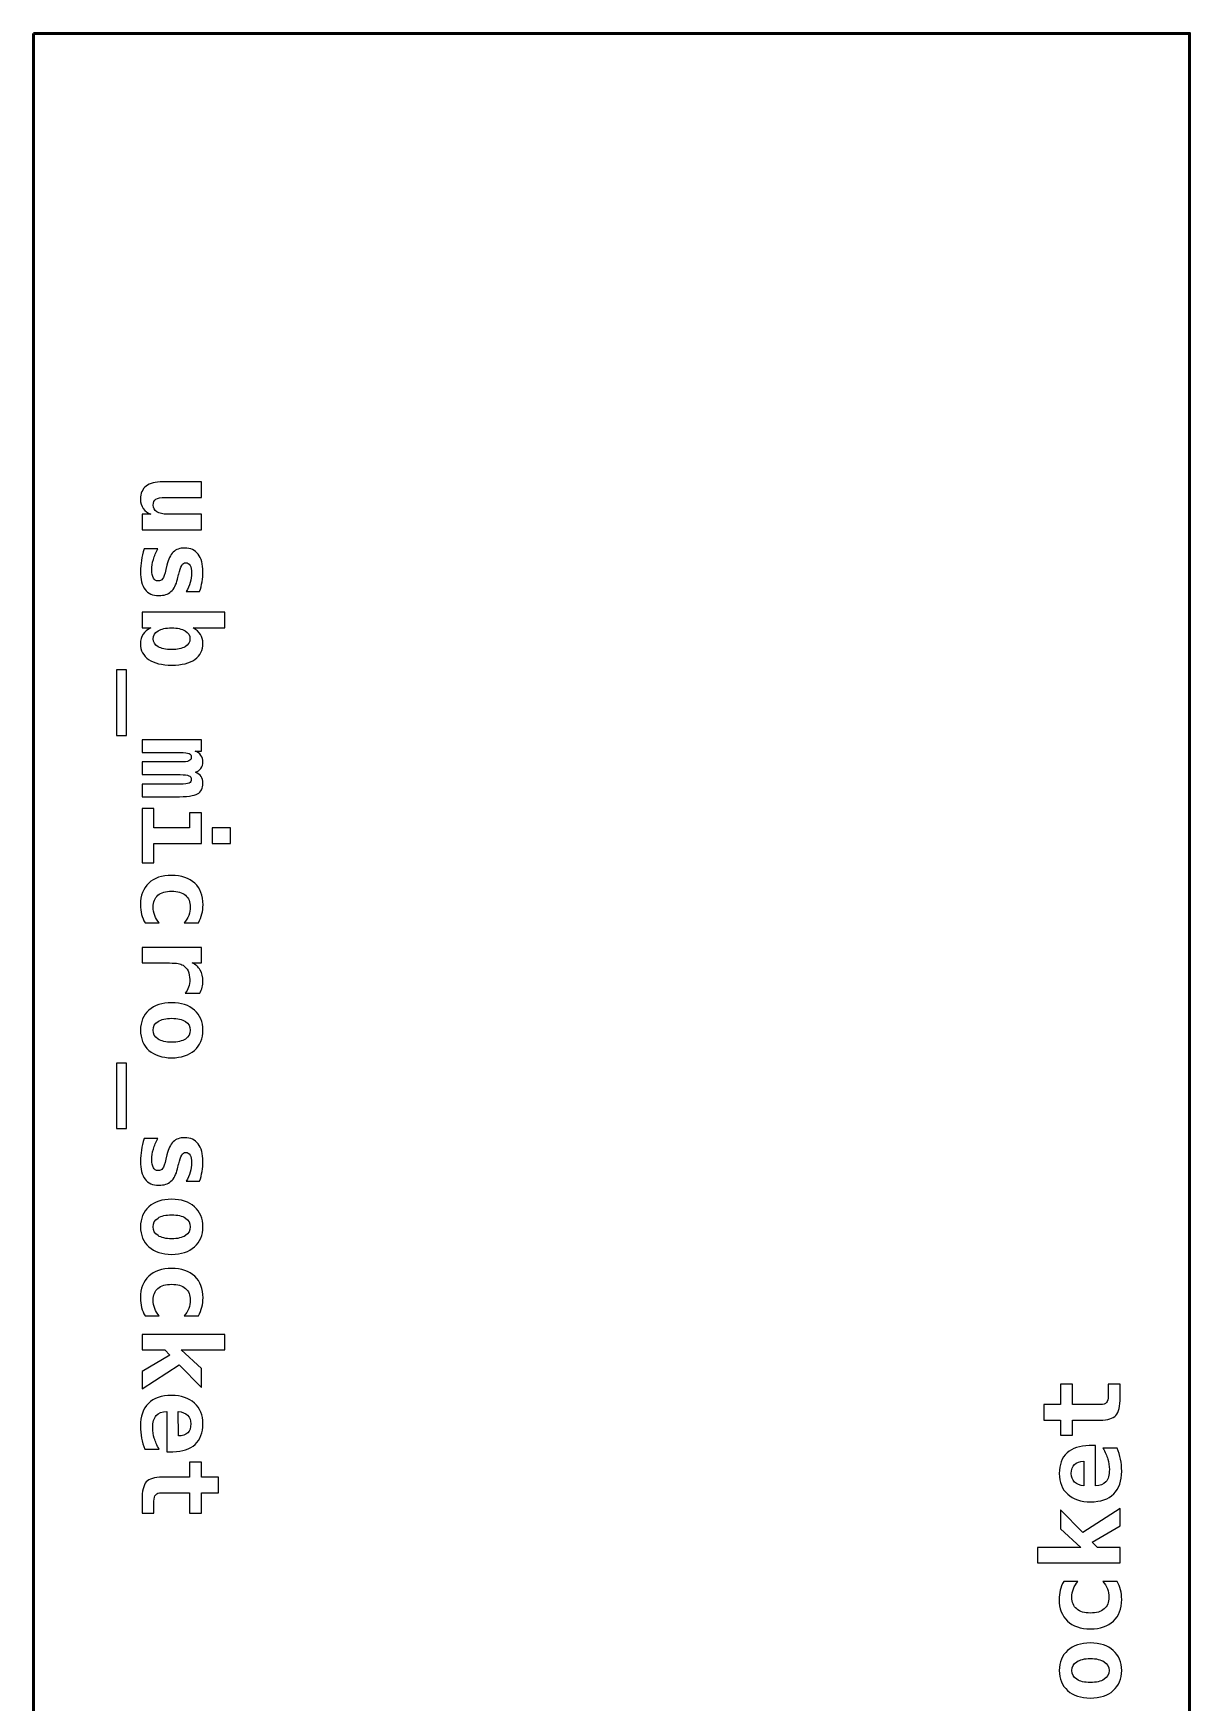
# Model space of a CAD drawing. Header units: centimetres. Extents: x -10.8 to 29.8, y -19.8 to 32.2.
# Drawn here: x -4.75 to -0.25, y 2.26 to 8.75 of the extents above; entities that cross this region are included whole.
import ezdxf

# ---------------------------------------------------------------- set-up
doc = ezdxf.new("R2010")
doc.units = ezdxf.units.CM
doc.header["$MEASUREMENT"] = 0
doc.layers.add('Layer 1', color=7, linetype='Continuous')

msp = doc.modelspace()

# ---------------------------------------------------------------- linework, layer by layer
at = {"layer": 'Layer 1', "lineweight": 53}
msp.add_open_spline([(-4.75, 8.75), (-4.75, 8.75), (-0.25, 8.75), (-0.25, 8.75), (-0.25, 8.75), (-0.25, 8.75), (-0.25, -4.75), (-0.25, -4.75), (-0.25, -4.75), (-0.25, -4.75), (-4.75, -4.75), (-4.75, -4.75), (-4.75, -4.75), (-4.75, -4.75), (-4.75, 8.75), (-4.75, 8.75)], degree=3, knots=[0, 0, 0, 0, 0.2, 0.2, 0.2, 0.2, 0.4, 0.4, 0.4, 0.4, 0.6, 0.6, 0.6, 0.6, 1, 1, 1, 1], dxfattribs=at)
at = {"layer": 'Layer 1'}
for points, knots in [([(-4.24633, 7.0057), (-4.24633, 7.0057), (-4.09563, 7.0057), (-4.09563, 7.0057), (-4.09563, 7.0057), (-4.09563, 7.0057), (-4.09563, 6.94516), (-4.09563, 6.94516), (-4.09563, 6.94516), (-4.09563, 6.94516), (-4.23709, 6.94516), (-4.23709, 6.94516), (-4.23709, 6.94516), (-4.25374, 6.94516), (-4.26567, 6.94284), (-4.27286, 6.93811), (-4.27286, 6.93811), (-4.27999, 6.93345), (-4.28359, 6.92562), (-4.28359, 6.91475), (-4.28359, 6.91475), (-4.28359, 6.90382), (-4.27879, 6.89535), (-4.26912, 6.88921), (-4.26912, 6.88921), (-4.25946, 6.88308), (-4.24598, 6.87997), (-4.22855, 6.87997), (-4.22855, 6.87997), (-4.22855, 6.87997), (-4.09563, 6.87997), (-4.09563, 6.87997), (-4.09563, 6.87997), (-4.09563, 6.87997), (-4.09563, 6.81944), (-4.09563, 6.81944), (-4.09563, 6.81944), (-4.09563, 6.81944), (-4.32719, 6.81944), (-4.32719, 6.81944), (-4.32719, 6.81944), (-4.32719, 6.81944), (-4.32719, 6.87997), (-4.32719, 6.87997), (-4.32719, 6.87997), (-4.32719, 6.87997), (-4.2929, 6.87997), (-4.2929, 6.87997), (-4.2929, 6.87997), (-4.30567, 6.88428), (-4.31555, 6.89154), (-4.3226, 6.90177), (-4.3226, 6.90177), (-4.32959, 6.91207), (-4.33312, 6.92442), (-4.33312, 6.93888), (-4.33312, 6.93888), (-4.33312, 6.96097), (-4.32585, 6.97762), (-4.31124, 6.98884), (-4.31124, 6.98884), (-4.29664, 7.00006), (-4.27498, 7.0057), (-4.24633, 7.0057)], [0, 0, 0, 0, 0.0588235, 0.0588235, 0.0588235, 0.0588235, 0.1176471, 0.1176471, 0.1176471, 0.1176471, 0.1764706, 0.1764706, 0.1764706, 0.1764706, 0.2352941, 0.2352941, 0.2352941, 0.2352941, 0.2941176, 0.2941176, 0.2941176, 0.2941176, 0.3529412, 0.3529412, 0.3529412, 0.3529412, 0.4117647, 0.4117647, 0.4117647, 0.4117647, 0.4705882, 0.4705882, 0.4705882, 0.4705882, 0.5294118, 0.5294118, 0.5294118, 0.5294118, 0.5882353, 0.5882353, 0.5882353, 0.5882353, 0.6470588, 0.6470588, 0.6470588, 0.6470588, 0.7058824, 0.7058824, 0.7058824, 0.7058824, 0.7647059, 0.7647059, 0.7647059, 0.7647059, 0.8235294, 0.8235294, 0.8235294, 0.8235294, 0.8823529, 0.8823529, 0.8823529, 0.8823529, 1, 1, 1, 1]), ([(-4.10283, 6.57899), (-4.10283, 6.57899), (-4.15574, 6.57899), (-4.15574, 6.57899), (-4.15574, 6.57899), (-4.14862, 6.59014), (-4.14325, 6.60178), (-4.13958, 6.61384), (-4.13958, 6.61384), (-4.13599, 6.62591), (-4.13415, 6.63804), (-4.13415, 6.65018), (-4.13415, 6.65018), (-4.13415, 6.66372), (-4.13613, 6.67396), (-4.14001, 6.6808), (-4.14001, 6.6808), (-4.14396, 6.68771), (-4.14974, 6.69117), (-4.15743, 6.69117), (-4.15743, 6.69117), (-4.16844, 6.69117), (-4.1774, 6.67642), (-4.18432, 6.64693), (-4.18432, 6.64693), (-4.18432, 6.64693), (-4.18488, 6.64467), (-4.18488, 6.64467), (-4.18488, 6.64467), (-4.18488, 6.64467), (-4.18904, 6.62732), (-4.18904, 6.62732), (-4.18904, 6.62732), (-4.19426, 6.60523), (-4.20273, 6.58901), (-4.21437, 6.57878), (-4.21437, 6.57878), (-4.22601, 6.56848), (-4.24175, 6.56333), (-4.26157, 6.56333), (-4.26157, 6.56333), (-4.28542, 6.56333), (-4.30334, 6.57116), (-4.31527, 6.58675), (-4.31527, 6.58675), (-4.32719, 6.60241), (-4.33312, 6.62591), (-4.33312, 6.6573), (-4.33312, 6.6573), (-4.33312, 6.6712), (-4.33192, 6.68553), (-4.32952, 6.70006), (-4.32952, 6.70006), (-4.32712, 6.71467), (-4.32352, 6.72948), (-4.31872, 6.74451), (-4.31872, 6.74451), (-4.31872, 6.74451), (-4.26581, 6.74451), (-4.26581, 6.74451), (-4.26581, 6.74451), (-4.27336, 6.73118), (-4.27914, 6.71756), (-4.28309, 6.70373), (-4.28309, 6.70373), (-4.28711, 6.6899), (-4.28909, 6.67657), (-4.28909, 6.66358), (-4.28909, 6.66358), (-4.28909, 6.6494), (-4.28704, 6.63868), (-4.28288, 6.63141), (-4.28288, 6.63141), (-4.27879, 6.62414), (-4.27279, 6.62047), (-4.26496, 6.62047), (-4.26496, 6.62047), (-4.2572, 6.62047), (-4.25127, 6.62309), (-4.24718, 6.62824), (-4.24718, 6.62824), (-4.24302, 6.63339), (-4.23864, 6.64566), (-4.23392, 6.66514), (-4.23392, 6.66514), (-4.23392, 6.66514), (-4.23025, 6.68186), (-4.23025, 6.68186), (-4.23025, 6.68186), (-4.22496, 6.705), (-4.21677, 6.72186), (-4.20562, 6.73245), (-4.20562, 6.73245), (-4.19448, 6.74303), (-4.17952, 6.74832), (-4.16082, 6.74832), (-4.16082, 6.74832), (-4.13846, 6.74832), (-4.1211, 6.74028), (-4.10875, 6.72412), (-4.10875, 6.72412), (-4.09633, 6.70803), (-4.09013, 6.68531), (-4.09013, 6.6561), (-4.09013, 6.6561), (-4.09013, 6.64298), (-4.09118, 6.62993), (-4.0933, 6.61695), (-4.0933, 6.61695), (-4.09542, 6.60389), (-4.09859, 6.59126), (-4.10283, 6.57899)], [0, 0, 0, 0, 0.0344828, 0.0344828, 0.0344828, 0.0344828, 0.0689655, 0.0689655, 0.0689655, 0.0689655, 0.1034483, 0.1034483, 0.1034483, 0.1034483, 0.137931, 0.137931, 0.137931, 0.137931, 0.1724138, 0.1724138, 0.1724138, 0.1724138, 0.2068966, 0.2068966, 0.2068966, 0.2068966, 0.2413793, 0.2413793, 0.2413793, 0.2413793, 0.2758621, 0.2758621, 0.2758621, 0.2758621, 0.3103448, 0.3103448, 0.3103448, 0.3103448, 0.3448276, 0.3448276, 0.3448276, 0.3448276, 0.3793103, 0.3793103, 0.3793103, 0.3793103, 0.4137931, 0.4137931, 0.4137931, 0.4137931, 0.4482759, 0.4482759, 0.4482759, 0.4482759, 0.4827586, 0.4827586, 0.4827586, 0.4827586, 0.5172414, 0.5172414, 0.5172414, 0.5172414, 0.5517241, 0.5517241, 0.5517241, 0.5517241, 0.5862069, 0.5862069, 0.5862069, 0.5862069, 0.6206897, 0.6206897, 0.6206897, 0.6206897, 0.6551724, 0.6551724, 0.6551724, 0.6551724, 0.6896552, 0.6896552, 0.6896552, 0.6896552, 0.7241379, 0.7241379, 0.7241379, 0.7241379, 0.7586207, 0.7586207, 0.7586207, 0.7586207, 0.7931034, 0.7931034, 0.7931034, 0.7931034, 0.8275862, 0.8275862, 0.8275862, 0.8275862, 0.862069, 0.862069, 0.862069, 0.862069, 0.8965517, 0.8965517, 0.8965517, 0.8965517, 0.9310345, 0.9310345, 0.9310345, 0.9310345, 1, 1, 1, 1]), ([(-4.12851, 6.4376), (-4.11574, 6.43019), (-4.10614, 6.42151), (-4.09972, 6.41171), (-4.09972, 6.41171), (-4.0933, 6.40183), (-4.09013, 6.39075), (-4.09013, 6.37833), (-4.09013, 6.37833), (-4.09013, 6.35096), (-4.10057, 6.32979), (-4.12152, 6.31505), (-4.12152, 6.31505), (-4.14248, 6.30023), (-4.17246, 6.29282), (-4.21162, 6.29282), (-4.21162, 6.29282), (-4.25021, 6.29282), (-4.28006, 6.30009), (-4.3013, 6.31469), (-4.3013, 6.31469), (-4.32253, 6.3293), (-4.33312, 6.34983), (-4.33312, 6.37629), (-4.33312, 6.37629), (-4.33312, 6.39019), (-4.32973, 6.40225), (-4.32303, 6.41262), (-4.32303, 6.41262), (-4.31625, 6.42293), (-4.30624, 6.43125), (-4.2929, 6.4376), (-4.2929, 6.4376), (-4.2929, 6.4376), (-4.32719, 6.4376), (-4.32719, 6.4376), (-4.32719, 6.4376), (-4.32719, 6.4376), (-4.32719, 6.49814), (-4.32719, 6.49814), (-4.32719, 6.49814), (-4.32719, 6.49814), (-4.00546, 6.49814), (-4.00546, 6.49814), (-4.00546, 6.49814), (-4.00546, 6.49814), (-4.00546, 6.4376), (-4.00546, 6.4376), (-4.00546, 6.4376), (-4.00546, 6.4376), (-4.12851, 6.4376), (-4.12851, 6.4376)], [0, 0, 0, 0, 0.0714286, 0.0714286, 0.0714286, 0.0714286, 0.1428571, 0.1428571, 0.1428571, 0.1428571, 0.2142857, 0.2142857, 0.2142857, 0.2142857, 0.2857143, 0.2857143, 0.2857143, 0.2857143, 0.3571429, 0.3571429, 0.3571429, 0.3571429, 0.4285714, 0.4285714, 0.4285714, 0.4285714, 0.5, 0.5, 0.5, 0.5, 0.5714286, 0.5714286, 0.5714286, 0.5714286, 0.6428571, 0.6428571, 0.6428571, 0.6428571, 0.7142857, 0.7142857, 0.7142857, 0.7142857, 0.7857143, 0.7857143, 0.7857143, 0.7857143, 0.8571429, 0.8571429, 0.8571429, 0.8571429, 1, 1, 1, 1]), ([(-4.21204, 6.35336), (-4.18968, 6.35336), (-4.17218, 6.3571), (-4.15955, 6.36451), (-4.15955, 6.36451), (-4.14685, 6.37191), (-4.1405, 6.38222), (-4.1405, 6.39527), (-4.1405, 6.39527), (-4.1405, 6.40832), (-4.14685, 6.41869), (-4.15955, 6.42624), (-4.15955, 6.42624), (-4.17218, 6.43379), (-4.18968, 6.4376), (-4.21204, 6.4376), (-4.21204, 6.4376), (-4.23434, 6.4376), (-4.25191, 6.43379), (-4.26454, 6.42624), (-4.26454, 6.42624), (-4.27724, 6.41869), (-4.28359, 6.40832), (-4.28359, 6.39527), (-4.28359, 6.39527), (-4.28359, 6.38222), (-4.27724, 6.37191), (-4.26454, 6.36451), (-4.26454, 6.36451), (-4.25191, 6.3571), (-4.23434, 6.35336), (-4.21204, 6.35336)], [0, 0, 0, 0, 0.1111111, 0.1111111, 0.1111111, 0.1111111, 0.2222222, 0.2222222, 0.2222222, 0.2222222, 0.3333333, 0.3333333, 0.3333333, 0.3333333, 0.4444444, 0.4444444, 0.4444444, 0.4444444, 0.5555556, 0.5555556, 0.5555556, 0.5555556, 0.6666667, 0.6666667, 0.6666667, 0.6666667, 0.7777778, 0.7777778, 0.7777778, 0.7777778, 1, 1, 1, 1]), ([(-4.38773, 6.01936), (-4.38773, 6.01936), (-4.4271, 6.01936), (-4.4271, 6.01936), (-4.4271, 6.01936), (-4.4271, 6.01936), (-4.4271, 6.2742), (-4.4271, 6.2742), (-4.4271, 6.2742), (-4.4271, 6.2742), (-4.38773, 6.2742), (-4.38773, 6.2742), (-4.38773, 6.2742), (-4.38773, 6.2742), (-4.38773, 6.01936), (-4.38773, 6.01936)], [0, 0, 0, 0, 0.2, 0.2, 0.2, 0.2, 0.4, 0.4, 0.4, 0.4, 0.6, 0.6, 0.6, 0.6, 1, 1, 1, 1]), ([(-4.11884, 5.8767), (-4.10903, 5.87218), (-4.10184, 5.8664), (-4.09718, 5.85934), (-4.09718, 5.85934), (-4.09245, 5.85229), (-4.09013, 5.84368), (-4.09013, 5.83352), (-4.09013, 5.83352), (-4.09013, 5.81355), (-4.09704, 5.79972), (-4.1108, 5.7921), (-4.1108, 5.7921), (-4.12456, 5.78441), (-4.15327, 5.7806), (-4.1968, 5.7806), (-4.1968, 5.7806), (-4.1968, 5.7806), (-4.32719, 5.7806), (-4.32719, 5.7806), (-4.32719, 5.7806), (-4.32719, 5.7806), (-4.32719, 5.83013), (-4.32719, 5.83013), (-4.32719, 5.83013), (-4.32719, 5.83013), (-4.1786, 5.83013), (-4.1786, 5.83013), (-4.1786, 5.83013), (-4.16139, 5.83013), (-4.14989, 5.83147), (-4.1441, 5.83408), (-4.1441, 5.83408), (-4.13831, 5.83669), (-4.13542, 5.84142), (-4.13542, 5.84833), (-4.13542, 5.84833), (-4.13542, 5.85525), (-4.13838, 5.86005), (-4.14431, 5.8628), (-4.14431, 5.8628), (-4.15024, 5.86555), (-4.16167, 5.86696), (-4.1786, 5.86696), (-4.1786, 5.86696), (-4.1786, 5.86696), (-4.32719, 5.86696), (-4.32719, 5.86696), (-4.32719, 5.86696), (-4.32719, 5.86696), (-4.32719, 5.91607), (-4.32719, 5.91607), (-4.32719, 5.91607), (-4.32719, 5.91607), (-4.1786, 5.91607), (-4.1786, 5.91607), (-4.1786, 5.91607), (-4.16167, 5.91607), (-4.15024, 5.91748), (-4.14431, 5.92023), (-4.14431, 5.92023), (-4.13838, 5.92298), (-4.13542, 5.92778), (-4.13542, 5.93469), (-4.13542, 5.93469), (-4.13542, 5.94161), (-4.13831, 5.94634), (-4.1441, 5.94895), (-4.1441, 5.94895), (-4.14989, 5.95156), (-4.16139, 5.9529), (-4.1786, 5.9529), (-4.1786, 5.9529), (-4.1786, 5.9529), (-4.32719, 5.9529), (-4.32719, 5.9529), (-4.32719, 5.9529), (-4.32719, 5.9529), (-4.32719, 6.00243), (-4.32719, 6.00243), (-4.32719, 6.00243), (-4.32719, 6.00243), (-4.09563, 6.00243), (-4.09563, 6.00243), (-4.09563, 6.00243), (-4.09563, 6.00243), (-4.09563, 5.9584), (-4.09563, 5.9584), (-4.09563, 5.9584), (-4.09563, 5.9584), (-4.11969, 5.9584), (-4.11969, 5.9584), (-4.11969, 5.9584), (-4.11059, 5.95494), (-4.10339, 5.94944), (-4.0981, 5.94182), (-4.0981, 5.94182), (-4.09281, 5.93427), (-4.09013, 5.9258), (-4.09013, 5.91642), (-4.09013, 5.91642), (-4.09013, 5.90704), (-4.09295, 5.8985), (-4.09852, 5.89074), (-4.09852, 5.89074), (-4.1041, 5.88305), (-4.11087, 5.87832), (-4.11884, 5.8767)], [0, 0, 0, 0, 0.0357143, 0.0357143, 0.0357143, 0.0357143, 0.0714286, 0.0714286, 0.0714286, 0.0714286, 0.1071429, 0.1071429, 0.1071429, 0.1071429, 0.1428571, 0.1428571, 0.1428571, 0.1428571, 0.1785714, 0.1785714, 0.1785714, 0.1785714, 0.2142857, 0.2142857, 0.2142857, 0.2142857, 0.25, 0.25, 0.25, 0.25, 0.2857143, 0.2857143, 0.2857143, 0.2857143, 0.3214286, 0.3214286, 0.3214286, 0.3214286, 0.3571429, 0.3571429, 0.3571429, 0.3571429, 0.3928571, 0.3928571, 0.3928571, 0.3928571, 0.4285714, 0.4285714, 0.4285714, 0.4285714, 0.4642857, 0.4642857, 0.4642857, 0.4642857, 0.5, 0.5, 0.5, 0.5, 0.5357143, 0.5357143, 0.5357143, 0.5357143, 0.5714286, 0.5714286, 0.5714286, 0.5714286, 0.6071429, 0.6071429, 0.6071429, 0.6071429, 0.6428571, 0.6428571, 0.6428571, 0.6428571, 0.6785714, 0.6785714, 0.6785714, 0.6785714, 0.7142857, 0.7142857, 0.7142857, 0.7142857, 0.75, 0.75, 0.75, 0.75, 0.7857143, 0.7857143, 0.7857143, 0.7857143, 0.8214286, 0.8214286, 0.8214286, 0.8214286, 0.8571429, 0.8571429, 0.8571429, 0.8571429, 0.8928571, 0.8928571, 0.8928571, 0.8928571, 0.9285714, 0.9285714, 0.9285714, 0.9285714, 1, 1, 1, 1]), ([(-4.09563, 5.7188), (-4.09563, 5.7188), (-4.09563, 5.599), (-4.09563, 5.599), (-4.09563, 5.599), (-4.09563, 5.599), (-4.28062, 5.599), (-4.28062, 5.599), (-4.28062, 5.599), (-4.28062, 5.599), (-4.28062, 5.52365), (-4.28062, 5.52365), (-4.28062, 5.52365), (-4.28062, 5.52365), (-4.32719, 5.52365), (-4.32719, 5.52365), (-4.32719, 5.52365), (-4.32719, 5.52365), (-4.32719, 5.73489), (-4.32719, 5.73489), (-4.32719, 5.73489), (-4.32719, 5.73489), (-4.28062, 5.73489), (-4.28062, 5.73489), (-4.28062, 5.73489), (-4.28062, 5.73489), (-4.28062, 5.65953), (-4.28062, 5.65953), (-4.28062, 5.65953), (-4.28062, 5.65953), (-4.14219, 5.65953), (-4.14219, 5.65953), (-4.14219, 5.65953), (-4.14219, 5.65953), (-4.14219, 5.7188), (-4.14219, 5.7188), (-4.14219, 5.7188), (-4.14219, 5.7188), (-4.09563, 5.7188), (-4.09563, 5.7188)], [0, 0, 0, 0, 0.0909091, 0.0909091, 0.0909091, 0.0909091, 0.1818182, 0.1818182, 0.1818182, 0.1818182, 0.2727273, 0.2727273, 0.2727273, 0.2727273, 0.3636364, 0.3636364, 0.3636364, 0.3636364, 0.4545455, 0.4545455, 0.4545455, 0.4545455, 0.5454545, 0.5454545, 0.5454545, 0.5454545, 0.6363636, 0.6363636, 0.6363636, 0.6363636, 0.7272727, 0.7272727, 0.7272727, 0.7272727, 0.8181818, 0.8181818, 0.8181818, 0.8181818, 1, 1, 1, 1]), ([(-3.98302, 5.65953), (-3.98302, 5.65953), (-3.98302, 5.599), (-3.98302, 5.599), (-3.98302, 5.599), (-3.98302, 5.599), (-4.05372, 5.599), (-4.05372, 5.599), (-4.05372, 5.599), (-4.05372, 5.599), (-4.05372, 5.65953), (-4.05372, 5.65953), (-4.05372, 5.65953), (-4.05372, 5.65953), (-3.98302, 5.65953), (-3.98302, 5.65953)], [0, 0, 0, 0, 0.2, 0.2, 0.2, 0.2, 0.4, 0.4, 0.4, 0.4, 0.6, 0.6, 0.6, 0.6, 1, 1, 1, 1]), ([(-4.31534, 5.2904), (-4.32126, 5.30063), (-4.32571, 5.31156), (-4.32867, 5.32327), (-4.32867, 5.32327), (-4.33163, 5.33499), (-4.33312, 5.34754), (-4.33312, 5.36109), (-4.33312, 5.36109), (-4.33312, 5.39679), (-4.32239, 5.42466), (-4.30087, 5.44477), (-4.30087, 5.44477), (-4.27942, 5.46488), (-4.24965, 5.47497), (-4.21162, 5.47497), (-4.21162, 5.47497), (-4.17345, 5.47497), (-4.14361, 5.46481), (-4.12202, 5.44456), (-4.12202, 5.44456), (-4.1005, 5.42431), (-4.0897, 5.39637), (-4.0897, 5.36067), (-4.0897, 5.36067), (-4.0897, 5.34825), (-4.09118, 5.33633), (-4.09408, 5.32483), (-4.09408, 5.32483), (-4.09697, 5.31333), (-4.10141, 5.30182), (-4.10748, 5.2904), (-4.10748, 5.2904), (-4.10748, 5.2904), (-4.16294, 5.2904), (-4.16294, 5.2904), (-4.16294, 5.2904), (-4.15532, 5.29921), (-4.14946, 5.30888), (-4.14537, 5.31946), (-4.14537, 5.31946), (-4.14128, 5.32998), (-4.13923, 5.34091), (-4.13923, 5.3522), (-4.13923, 5.3522), (-4.13923, 5.37189), (-4.14551, 5.38706), (-4.15807, 5.39764), (-4.15807, 5.39764), (-4.17063, 5.40829), (-4.18848, 5.41358), (-4.21162, 5.41358), (-4.21162, 5.41358), (-4.23476, 5.41358), (-4.25254, 5.40829), (-4.26496, 5.39764), (-4.26496, 5.39764), (-4.27738, 5.38706), (-4.28359, 5.37189), (-4.28359, 5.3522), (-4.28359, 5.3522), (-4.28359, 5.34049), (-4.28161, 5.32955), (-4.27773, 5.31932), (-4.27773, 5.31932), (-4.27378, 5.30916), (-4.26785, 5.2995), (-4.25988, 5.2904), (-4.25988, 5.2904), (-4.25988, 5.2904), (-4.31534, 5.2904), (-4.31534, 5.2904)], [0, 0, 0, 0, 0.0526316, 0.0526316, 0.0526316, 0.0526316, 0.1052632, 0.1052632, 0.1052632, 0.1052632, 0.1578947, 0.1578947, 0.1578947, 0.1578947, 0.2105263, 0.2105263, 0.2105263, 0.2105263, 0.2631579, 0.2631579, 0.2631579, 0.2631579, 0.3157895, 0.3157895, 0.3157895, 0.3157895, 0.3684211, 0.3684211, 0.3684211, 0.3684211, 0.4210526, 0.4210526, 0.4210526, 0.4210526, 0.4736842, 0.4736842, 0.4736842, 0.4736842, 0.5263158, 0.5263158, 0.5263158, 0.5263158, 0.5789474, 0.5789474, 0.5789474, 0.5789474, 0.6315789, 0.6315789, 0.6315789, 0.6315789, 0.6842105, 0.6842105, 0.6842105, 0.6842105, 0.7368421, 0.7368421, 0.7368421, 0.7368421, 0.7894737, 0.7894737, 0.7894737, 0.7894737, 0.8421053, 0.8421053, 0.8421053, 0.8421053, 0.8947368, 0.8947368, 0.8947368, 0.8947368, 1, 1, 1, 1]), ([(-4.15955, 5.01693), (-4.15348, 5.02356), (-4.1489, 5.03132), (-4.14586, 5.04021), (-4.14586, 5.04021), (-4.14283, 5.0491), (-4.14135, 5.05884), (-4.14135, 5.06949), (-4.14135, 5.06949), (-4.14135, 5.08226), (-4.14361, 5.09348), (-4.14805, 5.10308), (-4.14805, 5.10308), (-4.15257, 5.11267), (-4.15906, 5.12008), (-4.16759, 5.1253), (-4.16759, 5.1253), (-4.17282, 5.12862), (-4.17917, 5.13095), (-4.18664, 5.13222), (-4.18664, 5.13222), (-4.19405, 5.13356), (-4.20534, 5.13419), (-4.22051, 5.13419), (-4.22051, 5.13419), (-4.22051, 5.13419), (-4.32719, 5.13419), (-4.32719, 5.13419), (-4.32719, 5.13419), (-4.32719, 5.13419), (-4.32719, 5.19473), (-4.32719, 5.19473), (-4.32719, 5.19473), (-4.32719, 5.19473), (-4.09563, 5.19473), (-4.09563, 5.19473), (-4.09563, 5.19473), (-4.09563, 5.19473), (-4.09563, 5.13419), (-4.09563, 5.13419), (-4.09563, 5.13419), (-4.09563, 5.13419), (-4.13168, 5.13419), (-4.13168, 5.13419), (-4.13168, 5.13419), (-4.11842, 5.12826), (-4.10819, 5.11916), (-4.10099, 5.10689), (-4.10099, 5.10689), (-4.09372, 5.09461), (-4.09013, 5.08029), (-4.09013, 5.06385), (-4.09013, 5.06385), (-4.09013, 5.05559), (-4.09111, 5.04748), (-4.09316, 5.03958), (-4.09316, 5.03958), (-4.09513, 5.03167), (-4.0981, 5.02413), (-4.10198, 5.01693), (-4.10198, 5.01693), (-4.10198, 5.01693), (-4.15955, 5.01693), (-4.15955, 5.01693)], [0, 0, 0, 0, 0.0588235, 0.0588235, 0.0588235, 0.0588235, 0.1176471, 0.1176471, 0.1176471, 0.1176471, 0.1764706, 0.1764706, 0.1764706, 0.1764706, 0.2352941, 0.2352941, 0.2352941, 0.2352941, 0.2941176, 0.2941176, 0.2941176, 0.2941176, 0.3529412, 0.3529412, 0.3529412, 0.3529412, 0.4117647, 0.4117647, 0.4117647, 0.4117647, 0.4705882, 0.4705882, 0.4705882, 0.4705882, 0.5294118, 0.5294118, 0.5294118, 0.5294118, 0.5882353, 0.5882353, 0.5882353, 0.5882353, 0.6470588, 0.6470588, 0.6470588, 0.6470588, 0.7058824, 0.7058824, 0.7058824, 0.7058824, 0.7647059, 0.7647059, 0.7647059, 0.7647059, 0.8235294, 0.8235294, 0.8235294, 0.8235294, 0.8823529, 0.8823529, 0.8823529, 0.8823529, 1, 1, 1, 1]), ([(-4.21162, 4.97968), (-4.1743, 4.97968), (-4.14473, 4.97001), (-4.12286, 4.95068), (-4.12286, 4.95068), (-4.10106, 4.93128), (-4.09013, 4.90532), (-4.09013, 4.87265), (-4.09013, 4.87265), (-4.09013, 4.83991), (-4.10106, 4.81388), (-4.12286, 4.79447), (-4.12286, 4.79447), (-4.14473, 4.77514), (-4.1743, 4.76548), (-4.21162, 4.76548), (-4.21162, 4.76548), (-4.24894, 4.76548), (-4.27851, 4.77514), (-4.30038, 4.79447), (-4.30038, 4.79447), (-4.32218, 4.81388), (-4.33312, 4.83991), (-4.33312, 4.87265), (-4.33312, 4.87265), (-4.33312, 4.90532), (-4.32218, 4.93128), (-4.30038, 4.95068), (-4.30038, 4.95068), (-4.27851, 4.97001), (-4.24894, 4.97968), (-4.21162, 4.97968)], [0, 0, 0, 0, 0.1111111, 0.1111111, 0.1111111, 0.1111111, 0.2222222, 0.2222222, 0.2222222, 0.2222222, 0.3333333, 0.3333333, 0.3333333, 0.3333333, 0.4444444, 0.4444444, 0.4444444, 0.4444444, 0.5555556, 0.5555556, 0.5555556, 0.5555556, 0.6666667, 0.6666667, 0.6666667, 0.6666667, 0.7777778, 0.7777778, 0.7777778, 0.7777778, 1, 1, 1, 1]), ([(-4.13923, 4.87265), (-4.13923, 4.88711), (-4.14558, 4.89847), (-4.15835, 4.90673), (-4.15835, 4.90673), (-4.17112, 4.91498), (-4.1889, 4.91914), (-4.21162, 4.91914), (-4.21162, 4.91914), (-4.23434, 4.91914), (-4.25212, 4.91498), (-4.26489, 4.90673), (-4.26489, 4.90673), (-4.27766, 4.89847), (-4.28401, 4.88711), (-4.28401, 4.87265), (-4.28401, 4.87265), (-4.28401, 4.85811), (-4.27766, 4.84668), (-4.26489, 4.83843), (-4.26489, 4.83843), (-4.25212, 4.83017), (-4.23434, 4.82601), (-4.21162, 4.82601), (-4.21162, 4.82601), (-4.1889, 4.82601), (-4.17112, 4.83017), (-4.15835, 4.83843), (-4.15835, 4.83843), (-4.14558, 4.84668), (-4.13923, 4.85811), (-4.13923, 4.87265)], [0, 0, 0, 0, 0.1111111, 0.1111111, 0.1111111, 0.1111111, 0.2222222, 0.2222222, 0.2222222, 0.2222222, 0.3333333, 0.3333333, 0.3333333, 0.3333333, 0.4444444, 0.4444444, 0.4444444, 0.4444444, 0.5555556, 0.5555556, 0.5555556, 0.5555556, 0.6666667, 0.6666667, 0.6666667, 0.6666667, 0.7777778, 0.7777778, 0.7777778, 0.7777778, 1, 1, 1, 1]), ([(-4.38773, 4.49032), (-4.38773, 4.49032), (-4.4271, 4.49032), (-4.4271, 4.49032), (-4.4271, 4.49032), (-4.4271, 4.49032), (-4.4271, 4.74516), (-4.4271, 4.74516), (-4.4271, 4.74516), (-4.4271, 4.74516), (-4.38773, 4.74516), (-4.38773, 4.74516), (-4.38773, 4.74516), (-4.38773, 4.74516), (-4.38773, 4.49032), (-4.38773, 4.49032)], [0, 0, 0, 0, 0.2, 0.2, 0.2, 0.2, 0.4, 0.4, 0.4, 0.4, 0.6, 0.6, 0.6, 0.6, 1, 1, 1, 1]), ([(-4.10283, 4.28543), (-4.10283, 4.28543), (-4.15574, 4.28543), (-4.15574, 4.28543), (-4.15574, 4.28543), (-4.14862, 4.29658), (-4.14325, 4.30822), (-4.13958, 4.32028), (-4.13958, 4.32028), (-4.13599, 4.33235), (-4.13415, 4.34448), (-4.13415, 4.35662), (-4.13415, 4.35662), (-4.13415, 4.37016), (-4.13613, 4.3804), (-4.14001, 4.38724), (-4.14001, 4.38724), (-4.14396, 4.39415), (-4.14974, 4.39761), (-4.15743, 4.39761), (-4.15743, 4.39761), (-4.16844, 4.39761), (-4.1774, 4.38286), (-4.18432, 4.35337), (-4.18432, 4.35337), (-4.18432, 4.35337), (-4.18488, 4.35111), (-4.18488, 4.35111), (-4.18488, 4.35111), (-4.18488, 4.35111), (-4.18904, 4.33376), (-4.18904, 4.33376), (-4.18904, 4.33376), (-4.19426, 4.31167), (-4.20273, 4.29545), (-4.21437, 4.28522), (-4.21437, 4.28522), (-4.22601, 4.27492), (-4.24175, 4.26977), (-4.26157, 4.26977), (-4.26157, 4.26977), (-4.28542, 4.26977), (-4.30334, 4.2776), (-4.31527, 4.29319), (-4.31527, 4.29319), (-4.32719, 4.30885), (-4.33312, 4.33235), (-4.33312, 4.36374), (-4.33312, 4.36374), (-4.33312, 4.37764), (-4.33192, 4.39197), (-4.32952, 4.4065), (-4.32952, 4.4065), (-4.32712, 4.42111), (-4.32352, 4.43592), (-4.31872, 4.45095), (-4.31872, 4.45095), (-4.31872, 4.45095), (-4.26581, 4.45095), (-4.26581, 4.45095), (-4.26581, 4.45095), (-4.27336, 4.43762), (-4.27914, 4.424), (-4.28309, 4.41017), (-4.28309, 4.41017), (-4.28711, 4.39634), (-4.28909, 4.38301), (-4.28909, 4.37002), (-4.28909, 4.37002), (-4.28909, 4.35584), (-4.28704, 4.34512), (-4.28288, 4.33785), (-4.28288, 4.33785), (-4.27879, 4.33058), (-4.27279, 4.32691), (-4.26496, 4.32691), (-4.26496, 4.32691), (-4.2572, 4.32691), (-4.25127, 4.32953), (-4.24718, 4.33468), (-4.24718, 4.33468), (-4.24302, 4.33983), (-4.23864, 4.3521), (-4.23392, 4.37158), (-4.23392, 4.37158), (-4.23392, 4.37158), (-4.23025, 4.3883), (-4.23025, 4.3883), (-4.23025, 4.3883), (-4.22496, 4.41144), (-4.21677, 4.4283), (-4.20562, 4.43889), (-4.20562, 4.43889), (-4.19448, 4.44947), (-4.17952, 4.45476), (-4.16082, 4.45476), (-4.16082, 4.45476), (-4.13846, 4.45476), (-4.1211, 4.44672), (-4.10875, 4.43056), (-4.10875, 4.43056), (-4.09633, 4.41447), (-4.09013, 4.39175), (-4.09013, 4.36254), (-4.09013, 4.36254), (-4.09013, 4.34942), (-4.09118, 4.33637), (-4.0933, 4.32339), (-4.0933, 4.32339), (-4.09542, 4.31033), (-4.09859, 4.2977), (-4.10283, 4.28543)], [0, 0, 0, 0, 0.0344828, 0.0344828, 0.0344828, 0.0344828, 0.0689655, 0.0689655, 0.0689655, 0.0689655, 0.1034483, 0.1034483, 0.1034483, 0.1034483, 0.137931, 0.137931, 0.137931, 0.137931, 0.1724138, 0.1724138, 0.1724138, 0.1724138, 0.2068966, 0.2068966, 0.2068966, 0.2068966, 0.2413793, 0.2413793, 0.2413793, 0.2413793, 0.2758621, 0.2758621, 0.2758621, 0.2758621, 0.3103448, 0.3103448, 0.3103448, 0.3103448, 0.3448276, 0.3448276, 0.3448276, 0.3448276, 0.3793103, 0.3793103, 0.3793103, 0.3793103, 0.4137931, 0.4137931, 0.4137931, 0.4137931, 0.4482759, 0.4482759, 0.4482759, 0.4482759, 0.4827586, 0.4827586, 0.4827586, 0.4827586, 0.5172414, 0.5172414, 0.5172414, 0.5172414, 0.5517241, 0.5517241, 0.5517241, 0.5517241, 0.5862069, 0.5862069, 0.5862069, 0.5862069, 0.6206897, 0.6206897, 0.6206897, 0.6206897, 0.6551724, 0.6551724, 0.6551724, 0.6551724, 0.6896552, 0.6896552, 0.6896552, 0.6896552, 0.7241379, 0.7241379, 0.7241379, 0.7241379, 0.7586207, 0.7586207, 0.7586207, 0.7586207, 0.7931034, 0.7931034, 0.7931034, 0.7931034, 0.8275862, 0.8275862, 0.8275862, 0.8275862, 0.862069, 0.862069, 0.862069, 0.862069, 0.8965517, 0.8965517, 0.8965517, 0.8965517, 0.9310345, 0.9310345, 0.9310345, 0.9310345, 1, 1, 1, 1]), ([(-4.21162, 4.21516), (-4.1743, 4.21516), (-4.14473, 4.20549), (-4.12286, 4.18616), (-4.12286, 4.18616), (-4.10106, 4.16676), (-4.09013, 4.1408), (-4.09013, 4.10813), (-4.09013, 4.10813), (-4.09013, 4.07539), (-4.10106, 4.04936), (-4.12286, 4.02995), (-4.12286, 4.02995), (-4.14473, 4.01062), (-4.1743, 4.00096), (-4.21162, 4.00096), (-4.21162, 4.00096), (-4.24894, 4.00096), (-4.27851, 4.01062), (-4.30038, 4.02995), (-4.30038, 4.02995), (-4.32218, 4.04936), (-4.33312, 4.07539), (-4.33312, 4.10813), (-4.33312, 4.10813), (-4.33312, 4.1408), (-4.32218, 4.16676), (-4.30038, 4.18616), (-4.30038, 4.18616), (-4.27851, 4.20549), (-4.24894, 4.21516), (-4.21162, 4.21516)], [0, 0, 0, 0, 0.1111111, 0.1111111, 0.1111111, 0.1111111, 0.2222222, 0.2222222, 0.2222222, 0.2222222, 0.3333333, 0.3333333, 0.3333333, 0.3333333, 0.4444444, 0.4444444, 0.4444444, 0.4444444, 0.5555556, 0.5555556, 0.5555556, 0.5555556, 0.6666667, 0.6666667, 0.6666667, 0.6666667, 0.7777778, 0.7777778, 0.7777778, 0.7777778, 1, 1, 1, 1]), ([(-4.13923, 4.10813), (-4.13923, 4.12259), (-4.14558, 4.13395), (-4.15835, 4.14221), (-4.15835, 4.14221), (-4.17112, 4.15046), (-4.1889, 4.15462), (-4.21162, 4.15462), (-4.21162, 4.15462), (-4.23434, 4.15462), (-4.25212, 4.15046), (-4.26489, 4.14221), (-4.26489, 4.14221), (-4.27766, 4.13395), (-4.28401, 4.12259), (-4.28401, 4.10813), (-4.28401, 4.10813), (-4.28401, 4.09359), (-4.27766, 4.08216), (-4.26489, 4.07391), (-4.26489, 4.07391), (-4.25212, 4.06565), (-4.23434, 4.06149), (-4.21162, 4.06149), (-4.21162, 4.06149), (-4.1889, 4.06149), (-4.17112, 4.06565), (-4.15835, 4.07391), (-4.15835, 4.07391), (-4.14558, 4.08216), (-4.13923, 4.09359), (-4.13923, 4.10813)], [0, 0, 0, 0, 0.1111111, 0.1111111, 0.1111111, 0.1111111, 0.2222222, 0.2222222, 0.2222222, 0.2222222, 0.3333333, 0.3333333, 0.3333333, 0.3333333, 0.4444444, 0.4444444, 0.4444444, 0.4444444, 0.5555556, 0.5555556, 0.5555556, 0.5555556, 0.6666667, 0.6666667, 0.6666667, 0.6666667, 0.7777778, 0.7777778, 0.7777778, 0.7777778, 1, 1, 1, 1]), ([(-4.31534, 3.76136), (-4.32126, 3.77159), (-4.32571, 3.78252), (-4.32867, 3.79423), (-4.32867, 3.79423), (-4.33163, 3.80595), (-4.33312, 3.8185), (-4.33312, 3.83205), (-4.33312, 3.83205), (-4.33312, 3.86775), (-4.32239, 3.89562), (-4.30087, 3.91573), (-4.30087, 3.91573), (-4.27942, 3.93584), (-4.24965, 3.94593), (-4.21162, 3.94593), (-4.21162, 3.94593), (-4.17345, 3.94593), (-4.14361, 3.93577), (-4.12202, 3.91552), (-4.12202, 3.91552), (-4.1005, 3.89527), (-4.0897, 3.86733), (-4.0897, 3.83163), (-4.0897, 3.83163), (-4.0897, 3.81921), (-4.09118, 3.80729), (-4.09408, 3.79579), (-4.09408, 3.79579), (-4.09697, 3.78429), (-4.10141, 3.77278), (-4.10748, 3.76136), (-4.10748, 3.76136), (-4.10748, 3.76136), (-4.16294, 3.76136), (-4.16294, 3.76136), (-4.16294, 3.76136), (-4.15532, 3.77017), (-4.14946, 3.77984), (-4.14537, 3.79042), (-4.14537, 3.79042), (-4.14128, 3.80094), (-4.13923, 3.81187), (-4.13923, 3.82316), (-4.13923, 3.82316), (-4.13923, 3.84285), (-4.14551, 3.85802), (-4.15807, 3.8686), (-4.15807, 3.8686), (-4.17063, 3.87925), (-4.18848, 3.88454), (-4.21162, 3.88454), (-4.21162, 3.88454), (-4.23476, 3.88454), (-4.25254, 3.87925), (-4.26496, 3.8686), (-4.26496, 3.8686), (-4.27738, 3.85802), (-4.28359, 3.84285), (-4.28359, 3.82316), (-4.28359, 3.82316), (-4.28359, 3.81145), (-4.28161, 3.80051), (-4.27773, 3.79028), (-4.27773, 3.79028), (-4.27378, 3.78012), (-4.26785, 3.77046), (-4.25988, 3.76136), (-4.25988, 3.76136), (-4.25988, 3.76136), (-4.31534, 3.76136), (-4.31534, 3.76136)], [0, 0, 0, 0, 0.0526316, 0.0526316, 0.0526316, 0.0526316, 0.1052632, 0.1052632, 0.1052632, 0.1052632, 0.1578947, 0.1578947, 0.1578947, 0.1578947, 0.2105263, 0.2105263, 0.2105263, 0.2105263, 0.2631579, 0.2631579, 0.2631579, 0.2631579, 0.3157895, 0.3157895, 0.3157895, 0.3157895, 0.3684211, 0.3684211, 0.3684211, 0.3684211, 0.4210526, 0.4210526, 0.4210526, 0.4210526, 0.4736842, 0.4736842, 0.4736842, 0.4736842, 0.5263158, 0.5263158, 0.5263158, 0.5263158, 0.5789474, 0.5789474, 0.5789474, 0.5789474, 0.6315789, 0.6315789, 0.6315789, 0.6315789, 0.6842105, 0.6842105, 0.6842105, 0.6842105, 0.7368421, 0.7368421, 0.7368421, 0.7368421, 0.7894737, 0.7894737, 0.7894737, 0.7894737, 0.8421053, 0.8421053, 0.8421053, 0.8421053, 0.8947368, 0.8947368, 0.8947368, 0.8947368, 1, 1, 1, 1]), ([(-4.00546, 3.68982), (-4.00546, 3.68982), (-4.00546, 3.62928), (-4.00546, 3.62928), (-4.00546, 3.62928), (-4.00546, 3.62928), (-4.17437, 3.62928), (-4.17437, 3.62928), (-4.17437, 3.62928), (-4.17437, 3.62928), (-4.09563, 3.55654), (-4.09563, 3.55654), (-4.09563, 3.55654), (-4.09563, 3.55654), (-4.09563, 3.48309), (-4.09563, 3.48309), (-4.09563, 3.48309), (-4.09563, 3.48309), (-4.18206, 3.57079), (-4.18206, 3.57079), (-4.18206, 3.57079), (-4.18206, 3.57079), (-4.32719, 3.47815), (-4.32719, 3.47815), (-4.32719, 3.47815), (-4.32719, 3.47815), (-4.32719, 3.54511), (-4.32719, 3.54511), (-4.32719, 3.54511), (-4.32719, 3.54511), (-4.21882, 3.60861), (-4.21882, 3.60861), (-4.21882, 3.60861), (-4.21882, 3.60861), (-4.23871, 3.62928), (-4.23871, 3.62928), (-4.23871, 3.62928), (-4.23871, 3.62928), (-4.32719, 3.62928), (-4.32719, 3.62928), (-4.32719, 3.62928), (-4.32719, 3.62928), (-4.32719, 3.68982), (-4.32719, 3.68982), (-4.32719, 3.68982), (-4.32719, 3.68982), (-4.00546, 3.68982), (-4.00546, 3.68982)], [0, 0, 0, 0, 0.0769231, 0.0769231, 0.0769231, 0.0769231, 0.1538462, 0.1538462, 0.1538462, 0.1538462, 0.2307692, 0.2307692, 0.2307692, 0.2307692, 0.3076923, 0.3076923, 0.3076923, 0.3076923, 0.3846154, 0.3846154, 0.3846154, 0.3846154, 0.4615385, 0.4615385, 0.4615385, 0.4615385, 0.5384615, 0.5384615, 0.5384615, 0.5384615, 0.6153846, 0.6153846, 0.6153846, 0.6153846, 0.6923077, 0.6923077, 0.6923077, 0.6923077, 0.7692308, 0.7692308, 0.7692308, 0.7692308, 0.8461538, 0.8461538, 0.8461538, 0.8461538, 1, 1, 1, 1]), ([(-4.31576, 3.24321), (-4.32155, 3.25725), (-4.32585, 3.27157), (-4.32874, 3.28618), (-4.32874, 3.28618), (-4.33163, 3.30078), (-4.33312, 3.31623), (-4.33312, 3.33246), (-4.33312, 3.33246), (-4.33312, 3.3712), (-4.32275, 3.40076), (-4.302, 3.42122), (-4.302, 3.42122), (-4.28126, 3.44168), (-4.25141, 3.45191), (-4.21247, 3.45191), (-4.21247, 3.45191), (-4.17472, 3.45191), (-4.14488, 3.44203), (-4.123, 3.42235), (-4.123, 3.42235), (-4.10106, 3.40266), (-4.09013, 3.37578), (-4.09013, 3.34177), (-4.09013, 3.34177), (-4.09013, 3.30748), (-4.10029, 3.28081), (-4.1206, 3.26191), (-4.1206, 3.26191), (-4.141, 3.24293), (-4.16964, 3.23347), (-4.20661, 3.23347), (-4.20661, 3.23347), (-4.20661, 3.23347), (-4.23109, 3.23347), (-4.23109, 3.23347), (-4.23109, 3.23347), (-4.23109, 3.23347), (-4.23109, 3.3901), (-4.23109, 3.3901), (-4.23109, 3.3901), (-4.2493, 3.38996), (-4.26284, 3.3846), (-4.2718, 3.37402), (-4.2718, 3.37402), (-4.28076, 3.36343), (-4.28528, 3.34763), (-4.28528, 3.32653), (-4.28528, 3.32653), (-4.28528, 3.31263), (-4.2833, 3.29902), (-4.27928, 3.28547), (-4.27928, 3.28547), (-4.27533, 3.27199), (-4.26898, 3.25795), (-4.2603, 3.24321), (-4.2603, 3.24321), (-4.2603, 3.24321), (-4.31576, 3.24321), (-4.31576, 3.24321)], [0, 0, 0, 0, 0.0625, 0.0625, 0.0625, 0.0625, 0.125, 0.125, 0.125, 0.125, 0.1875, 0.1875, 0.1875, 0.1875, 0.25, 0.25, 0.25, 0.25, 0.3125, 0.3125, 0.3125, 0.3125, 0.375, 0.375, 0.375, 0.375, 0.4375, 0.4375, 0.4375, 0.4375, 0.5, 0.5, 0.5, 0.5, 0.5625, 0.5625, 0.5625, 0.5625, 0.625, 0.625, 0.625, 0.625, 0.6875, 0.6875, 0.6875, 0.6875, 0.75, 0.75, 0.75, 0.75, 0.8125, 0.8125, 0.8125, 0.8125, 0.875, 0.875, 0.875, 0.875, 1, 1, 1, 1]), ([(-0.81761, 3.41686), (-0.81761, 3.41686), (-0.75199, 3.41686), (-0.75199, 3.41686), (-0.75199, 3.41686), (-0.75199, 3.41686), (-0.75199, 3.49602), (-0.75199, 3.49602), (-0.75199, 3.49602), (-0.75199, 3.49602), (-0.70543, 3.49602), (-0.70543, 3.49602), (-0.70543, 3.49602), (-0.70543, 3.49602), (-0.70543, 3.41686), (-0.70543, 3.41686), (-0.70543, 3.41686), (-0.70543, 3.41686), (-0.59592, 3.41686), (-0.59592, 3.41686), (-0.59592, 3.41686), (-0.58562, 3.41686), (-0.57821, 3.4194), (-0.5737, 3.42441), (-0.5737, 3.42441), (-0.56925, 3.42942), (-0.567, 3.43782), (-0.567, 3.44953), (-0.567, 3.44953), (-0.567, 3.44953), (-0.567, 3.49602), (-0.567, 3.49602), (-0.567, 3.49602), (-0.567, 3.49602), (-0.52043, 3.49602), (-0.52043, 3.49602), (-0.52043, 3.49602), (-0.52043, 3.49602), (-0.52043, 3.44515), (-0.52043, 3.44515), (-0.52043, 3.44515), (-0.52043, 3.41044), (-0.526, 3.38695), (-0.53708, 3.37474), (-0.53708, 3.37474), (-0.54816, 3.36246), (-0.56876, 3.35633), (-0.59882, 3.35633), (-0.59882, 3.35633), (-0.59882, 3.35633), (-0.70543, 3.35633), (-0.70543, 3.35633), (-0.70543, 3.35633), (-0.70543, 3.35633), (-0.70543, 3.29706), (-0.70543, 3.29706), (-0.70543, 3.29706), (-0.70543, 3.29706), (-0.75199, 3.29706), (-0.75199, 3.29706), (-0.75199, 3.29706), (-0.75199, 3.29706), (-0.75199, 3.35633), (-0.75199, 3.35633), (-0.75199, 3.35633), (-0.75199, 3.35633), (-0.81761, 3.35633), (-0.81761, 3.35633), (-0.81761, 3.35633), (-0.81761, 3.35633), (-0.81761, 3.41686), (-0.81761, 3.41686)], [0, 0, 0, 0, 0.0526316, 0.0526316, 0.0526316, 0.0526316, 0.1052632, 0.1052632, 0.1052632, 0.1052632, 0.1578947, 0.1578947, 0.1578947, 0.1578947, 0.2105263, 0.2105263, 0.2105263, 0.2105263, 0.2631579, 0.2631579, 0.2631579, 0.2631579, 0.3157895, 0.3157895, 0.3157895, 0.3157895, 0.3684211, 0.3684211, 0.3684211, 0.3684211, 0.4210526, 0.4210526, 0.4210526, 0.4210526, 0.4736842, 0.4736842, 0.4736842, 0.4736842, 0.5263158, 0.5263158, 0.5263158, 0.5263158, 0.5789474, 0.5789474, 0.5789474, 0.5789474, 0.6315789, 0.6315789, 0.6315789, 0.6315789, 0.6842105, 0.6842105, 0.6842105, 0.6842105, 0.7368421, 0.7368421, 0.7368421, 0.7368421, 0.7894737, 0.7894737, 0.7894737, 0.7894737, 0.8421053, 0.8421053, 0.8421053, 0.8421053, 0.8947368, 0.8947368, 0.8947368, 0.8947368, 1, 1, 1, 1]), ([(-4.1858, 3.29443), (-4.16978, 3.29471), (-4.15765, 3.29881), (-4.14946, 3.30671), (-4.14946, 3.30671), (-4.14121, 3.31468), (-4.13711, 3.32632), (-4.13711, 3.34177), (-4.13711, 3.34177), (-4.13711, 3.35567), (-4.14135, 3.36675), (-4.14989, 3.37501), (-4.14989, 3.37501), (-4.15835, 3.38326), (-4.17042, 3.3882), (-4.18601, 3.38968), (-4.18601, 3.38968), (-4.18601, 3.38968), (-4.1858, 3.29443), (-4.1858, 3.29443)], [0, 0, 0, 0, 0.1666667, 0.1666667, 0.1666667, 0.1666667, 0.3333333, 0.3333333, 0.3333333, 0.3333333, 0.5, 0.5, 0.5, 0.5, 0.6666667, 0.6666667, 0.6666667, 0.6666667, 1, 1, 1, 1]), ([(-0.53186, 3.24711), (-0.52607, 3.23307), (-0.5217, 3.21875), (-0.51881, 3.20414), (-0.51881, 3.20414), (-0.51591, 3.18954), (-0.5145, 3.17409), (-0.5145, 3.15786), (-0.5145, 3.15786), (-0.5145, 3.11912), (-0.52487, 3.08956), (-0.54562, 3.0691), (-0.54562, 3.0691), (-0.56636, 3.04864), (-0.59621, 3.03841), (-0.63515, 3.03841), (-0.63515, 3.03841), (-0.6729, 3.03841), (-0.70274, 3.04829), (-0.72462, 3.06797), (-0.72462, 3.06797), (-0.74656, 3.08766), (-0.75749, 3.11454), (-0.75749, 3.14855), (-0.75749, 3.14855), (-0.75749, 3.18284), (-0.74733, 3.20951), (-0.72702, 3.22841), (-0.72702, 3.22841), (-0.70662, 3.24739), (-0.67798, 3.25685), (-0.64101, 3.25685), (-0.64101, 3.25685), (-0.64101, 3.25685), (-0.61653, 3.25685), (-0.61653, 3.25685), (-0.61653, 3.25685), (-0.61653, 3.25685), (-0.61653, 3.10022), (-0.61653, 3.10022), (-0.61653, 3.10022), (-0.59832, 3.10036), (-0.58478, 3.10572), (-0.57582, 3.1163), (-0.57582, 3.1163), (-0.56686, 3.12689), (-0.56234, 3.14269), (-0.56234, 3.16379), (-0.56234, 3.16379), (-0.56234, 3.17769), (-0.56432, 3.19137), (-0.56834, 3.20485), (-0.56834, 3.20485), (-0.57229, 3.21833), (-0.57864, 3.23237), (-0.58732, 3.24711), (-0.58732, 3.24711), (-0.58732, 3.24711), (-0.53186, 3.24711), (-0.53186, 3.24711)], [0, 0, 0, 0, 0.0625, 0.0625, 0.0625, 0.0625, 0.125, 0.125, 0.125, 0.125, 0.1875, 0.1875, 0.1875, 0.1875, 0.25, 0.25, 0.25, 0.25, 0.3125, 0.3125, 0.3125, 0.3125, 0.375, 0.375, 0.375, 0.375, 0.4375, 0.4375, 0.4375, 0.4375, 0.5, 0.5, 0.5, 0.5, 0.5625, 0.5625, 0.5625, 0.5625, 0.625, 0.625, 0.625, 0.625, 0.6875, 0.6875, 0.6875, 0.6875, 0.75, 0.75, 0.75, 0.75, 0.8125, 0.8125, 0.8125, 0.8125, 0.875, 0.875, 0.875, 0.875, 1, 1, 1, 1]), ([(-4.03001, 3.07346), (-4.03001, 3.07346), (-4.09563, 3.07346), (-4.09563, 3.07346), (-4.09563, 3.07346), (-4.09563, 3.07346), (-4.09563, 2.9943), (-4.09563, 2.9943), (-4.09563, 2.9943), (-4.09563, 2.9943), (-4.14219, 2.9943), (-4.14219, 2.9943), (-4.14219, 2.9943), (-4.14219, 2.9943), (-4.14219, 3.07346), (-4.14219, 3.07346), (-4.14219, 3.07346), (-4.14219, 3.07346), (-4.2517, 3.07346), (-4.2517, 3.07346), (-4.2517, 3.07346), (-4.262, 3.07346), (-4.26941, 3.07092), (-4.27392, 3.06591), (-4.27392, 3.06591), (-4.27837, 3.0609), (-4.28062, 3.0525), (-4.28062, 3.04079), (-4.28062, 3.04079), (-4.28062, 3.04079), (-4.28062, 2.9943), (-4.28062, 2.9943), (-4.28062, 2.9943), (-4.28062, 2.9943), (-4.32719, 2.9943), (-4.32719, 2.9943), (-4.32719, 2.9943), (-4.32719, 2.9943), (-4.32719, 3.04517), (-4.32719, 3.04517), (-4.32719, 3.04517), (-4.32719, 3.07988), (-4.32162, 3.10337), (-4.31054, 3.11558), (-4.31054, 3.11558), (-4.29946, 3.12786), (-4.27886, 3.13399), (-4.2488, 3.13399), (-4.2488, 3.13399), (-4.2488, 3.13399), (-4.14219, 3.13399), (-4.14219, 3.13399), (-4.14219, 3.13399), (-4.14219, 3.13399), (-4.14219, 3.19326), (-4.14219, 3.19326), (-4.14219, 3.19326), (-4.14219, 3.19326), (-4.09563, 3.19326), (-4.09563, 3.19326), (-4.09563, 3.19326), (-4.09563, 3.19326), (-4.09563, 3.13399), (-4.09563, 3.13399), (-4.09563, 3.13399), (-4.09563, 3.13399), (-4.03001, 3.13399), (-4.03001, 3.13399), (-4.03001, 3.13399), (-4.03001, 3.13399), (-4.03001, 3.07346), (-4.03001, 3.07346)], [0, 0, 0, 0, 0.0526316, 0.0526316, 0.0526316, 0.0526316, 0.1052632, 0.1052632, 0.1052632, 0.1052632, 0.1578947, 0.1578947, 0.1578947, 0.1578947, 0.2105263, 0.2105263, 0.2105263, 0.2105263, 0.2631579, 0.2631579, 0.2631579, 0.2631579, 0.3157895, 0.3157895, 0.3157895, 0.3157895, 0.3684211, 0.3684211, 0.3684211, 0.3684211, 0.4210526, 0.4210526, 0.4210526, 0.4210526, 0.4736842, 0.4736842, 0.4736842, 0.4736842, 0.5263158, 0.5263158, 0.5263158, 0.5263158, 0.5789474, 0.5789474, 0.5789474, 0.5789474, 0.6315789, 0.6315789, 0.6315789, 0.6315789, 0.6842105, 0.6842105, 0.6842105, 0.6842105, 0.7368421, 0.7368421, 0.7368421, 0.7368421, 0.7894737, 0.7894737, 0.7894737, 0.7894737, 0.8421053, 0.8421053, 0.8421053, 0.8421053, 0.8947368, 0.8947368, 0.8947368, 0.8947368, 1, 1, 1, 1]), ([(-0.66182, 3.19589), (-0.67784, 3.19561), (-0.68997, 3.19151), (-0.69816, 3.18361), (-0.69816, 3.18361), (-0.70641, 3.17564), (-0.71051, 3.164), (-0.71051, 3.14855), (-0.71051, 3.14855), (-0.71051, 3.13465), (-0.70627, 3.12357), (-0.69773, 3.11531), (-0.69773, 3.11531), (-0.68927, 3.10706), (-0.6772, 3.10219), (-0.66161, 3.10064), (-0.66161, 3.10064), (-0.66161, 3.10064), (-0.66182, 3.19589), (-0.66182, 3.19589)], [0, 0, 0, 0, 0.1666667, 0.1666667, 0.1666667, 0.1666667, 0.3333333, 0.3333333, 0.3333333, 0.3333333, 0.5, 0.5, 0.5, 0.5, 0.6666667, 0.6666667, 0.6666667, 0.6666667, 1, 1, 1, 1]), ([(-0.84216, 2.8005), (-0.84216, 2.8005), (-0.84216, 2.86104), (-0.84216, 2.86104), (-0.84216, 2.86104), (-0.84216, 2.86104), (-0.67325, 2.86104), (-0.67325, 2.86104), (-0.67325, 2.86104), (-0.67325, 2.86104), (-0.75199, 2.93378), (-0.75199, 2.93378), (-0.75199, 2.93378), (-0.75199, 2.93378), (-0.75199, 3.00723), (-0.75199, 3.00723), (-0.75199, 3.00723), (-0.75199, 3.00723), (-0.66556, 2.91953), (-0.66556, 2.91953), (-0.66556, 2.91953), (-0.66556, 2.91953), (-0.52043, 3.01217), (-0.52043, 3.01217), (-0.52043, 3.01217), (-0.52043, 3.01217), (-0.52043, 2.94521), (-0.52043, 2.94521), (-0.52043, 2.94521), (-0.52043, 2.94521), (-0.6288, 2.88171), (-0.6288, 2.88171), (-0.6288, 2.88171), (-0.6288, 2.88171), (-0.60891, 2.86104), (-0.60891, 2.86104), (-0.60891, 2.86104), (-0.60891, 2.86104), (-0.52043, 2.86104), (-0.52043, 2.86104), (-0.52043, 2.86104), (-0.52043, 2.86104), (-0.52043, 2.8005), (-0.52043, 2.8005), (-0.52043, 2.8005), (-0.52043, 2.8005), (-0.84216, 2.8005), (-0.84216, 2.8005)], [0, 0, 0, 0, 0.0769231, 0.0769231, 0.0769231, 0.0769231, 0.1538462, 0.1538462, 0.1538462, 0.1538462, 0.2307692, 0.2307692, 0.2307692, 0.2307692, 0.3076923, 0.3076923, 0.3076923, 0.3076923, 0.3846154, 0.3846154, 0.3846154, 0.3846154, 0.4615385, 0.4615385, 0.4615385, 0.4615385, 0.5384615, 0.5384615, 0.5384615, 0.5384615, 0.6153846, 0.6153846, 0.6153846, 0.6153846, 0.6923077, 0.6923077, 0.6923077, 0.6923077, 0.7692308, 0.7692308, 0.7692308, 0.7692308, 0.8461538, 0.8461538, 0.8461538, 0.8461538, 1, 1, 1, 1]), ([(-0.53228, 2.72896), (-0.52636, 2.71881), (-0.52191, 2.7078), (-0.51895, 2.69609), (-0.51895, 2.69609), (-0.51599, 2.68437), (-0.5145, 2.67182), (-0.5145, 2.65827), (-0.5145, 2.65827), (-0.5145, 2.62257), (-0.52523, 2.5947), (-0.54675, 2.57459), (-0.54675, 2.57459), (-0.5682, 2.55448), (-0.59797, 2.54439), (-0.636, 2.54439), (-0.636, 2.54439), (-0.67417, 2.54439), (-0.70401, 2.55455), (-0.7256, 2.5748), (-0.7256, 2.5748), (-0.74712, 2.59505), (-0.75792, 2.62299), (-0.75792, 2.65869), (-0.75792, 2.65869), (-0.75792, 2.67111), (-0.75644, 2.68303), (-0.75354, 2.69453), (-0.75354, 2.69453), (-0.75065, 2.70603), (-0.74621, 2.71754), (-0.74014, 2.72896), (-0.74014, 2.72896), (-0.74014, 2.72896), (-0.68468, 2.72896), (-0.68468, 2.72896), (-0.68468, 2.72896), (-0.6923, 2.72015), (-0.69816, 2.71048), (-0.70225, 2.6999), (-0.70225, 2.6999), (-0.70634, 2.68938), (-0.70839, 2.67845), (-0.70839, 2.66716), (-0.70839, 2.66716), (-0.70839, 2.64747), (-0.70211, 2.6323), (-0.68955, 2.62172), (-0.68955, 2.62172), (-0.67699, 2.61107), (-0.65914, 2.60578), (-0.636, 2.60578), (-0.636, 2.60578), (-0.61286, 2.60578), (-0.59508, 2.61107), (-0.58266, 2.62172), (-0.58266, 2.62172), (-0.57024, 2.6323), (-0.56403, 2.64747), (-0.56403, 2.66716), (-0.56403, 2.66716), (-0.56403, 2.67887), (-0.56601, 2.68981), (-0.56989, 2.70004), (-0.56989, 2.70004), (-0.57384, 2.7102), (-0.57977, 2.71986), (-0.58774, 2.72896), (-0.58774, 2.72896), (-0.58774, 2.72896), (-0.53228, 2.72896), (-0.53228, 2.72896)], [0, 0, 0, 0, 0.0526316, 0.0526316, 0.0526316, 0.0526316, 0.1052632, 0.1052632, 0.1052632, 0.1052632, 0.1578947, 0.1578947, 0.1578947, 0.1578947, 0.2105263, 0.2105263, 0.2105263, 0.2105263, 0.2631579, 0.2631579, 0.2631579, 0.2631579, 0.3157895, 0.3157895, 0.3157895, 0.3157895, 0.3684211, 0.3684211, 0.3684211, 0.3684211, 0.4210526, 0.4210526, 0.4210526, 0.4210526, 0.4736842, 0.4736842, 0.4736842, 0.4736842, 0.5263158, 0.5263158, 0.5263158, 0.5263158, 0.5789474, 0.5789474, 0.5789474, 0.5789474, 0.6315789, 0.6315789, 0.6315789, 0.6315789, 0.6842105, 0.6842105, 0.6842105, 0.6842105, 0.7368421, 0.7368421, 0.7368421, 0.7368421, 0.7894737, 0.7894737, 0.7894737, 0.7894737, 0.8421053, 0.8421053, 0.8421053, 0.8421053, 0.8947368, 0.8947368, 0.8947368, 0.8947368, 1, 1, 1, 1]), ([(-0.636, 2.27516), (-0.67332, 2.27516), (-0.70289, 2.28483), (-0.72476, 2.30416), (-0.72476, 2.30416), (-0.74656, 2.32356), (-0.75749, 2.34952), (-0.75749, 2.38219), (-0.75749, 2.38219), (-0.75749, 2.41493), (-0.74656, 2.44096), (-0.72476, 2.46037), (-0.72476, 2.46037), (-0.70289, 2.4797), (-0.67332, 2.48936), (-0.636, 2.48936), (-0.636, 2.48936), (-0.59868, 2.48936), (-0.56911, 2.4797), (-0.54724, 2.46037), (-0.54724, 2.46037), (-0.52544, 2.44096), (-0.5145, 2.41493), (-0.5145, 2.38219), (-0.5145, 2.38219), (-0.5145, 2.34952), (-0.52544, 2.32356), (-0.54724, 2.30416), (-0.54724, 2.30416), (-0.56911, 2.28483), (-0.59868, 2.27516), (-0.636, 2.27516)], [0, 0, 0, 0, 0.1111111, 0.1111111, 0.1111111, 0.1111111, 0.2222222, 0.2222222, 0.2222222, 0.2222222, 0.3333333, 0.3333333, 0.3333333, 0.3333333, 0.4444444, 0.4444444, 0.4444444, 0.4444444, 0.5555556, 0.5555556, 0.5555556, 0.5555556, 0.6666667, 0.6666667, 0.6666667, 0.6666667, 0.7777778, 0.7777778, 0.7777778, 0.7777778, 1, 1, 1, 1]), ([(-0.70839, 2.38219), (-0.70839, 2.36773), (-0.70204, 2.35637), (-0.68927, 2.34811), (-0.68927, 2.34811), (-0.6765, 2.33986), (-0.65872, 2.3357), (-0.636, 2.3357), (-0.636, 2.3357), (-0.61328, 2.3357), (-0.5955, 2.33986), (-0.58273, 2.34811), (-0.58273, 2.34811), (-0.56996, 2.35637), (-0.56361, 2.36773), (-0.56361, 2.38219), (-0.56361, 2.38219), (-0.56361, 2.39673), (-0.56996, 2.40816), (-0.58273, 2.41641), (-0.58273, 2.41641), (-0.5955, 2.42467), (-0.61328, 2.42883), (-0.636, 2.42883), (-0.636, 2.42883), (-0.65872, 2.42883), (-0.6765, 2.42467), (-0.68927, 2.41641), (-0.68927, 2.41641), (-0.70204, 2.40816), (-0.70839, 2.39673), (-0.70839, 2.38219)], [0, 0, 0, 0, 0.1111111, 0.1111111, 0.1111111, 0.1111111, 0.2222222, 0.2222222, 0.2222222, 0.2222222, 0.3333333, 0.3333333, 0.3333333, 0.3333333, 0.4444444, 0.4444444, 0.4444444, 0.4444444, 0.5555556, 0.5555556, 0.5555556, 0.5555556, 0.6666667, 0.6666667, 0.6666667, 0.6666667, 0.7777778, 0.7777778, 0.7777778, 0.7777778, 1, 1, 1, 1])]:
    msp.add_open_spline(points, degree=3, knots=knots, dxfattribs=at)

doc.saveas('drawing.dxf')
